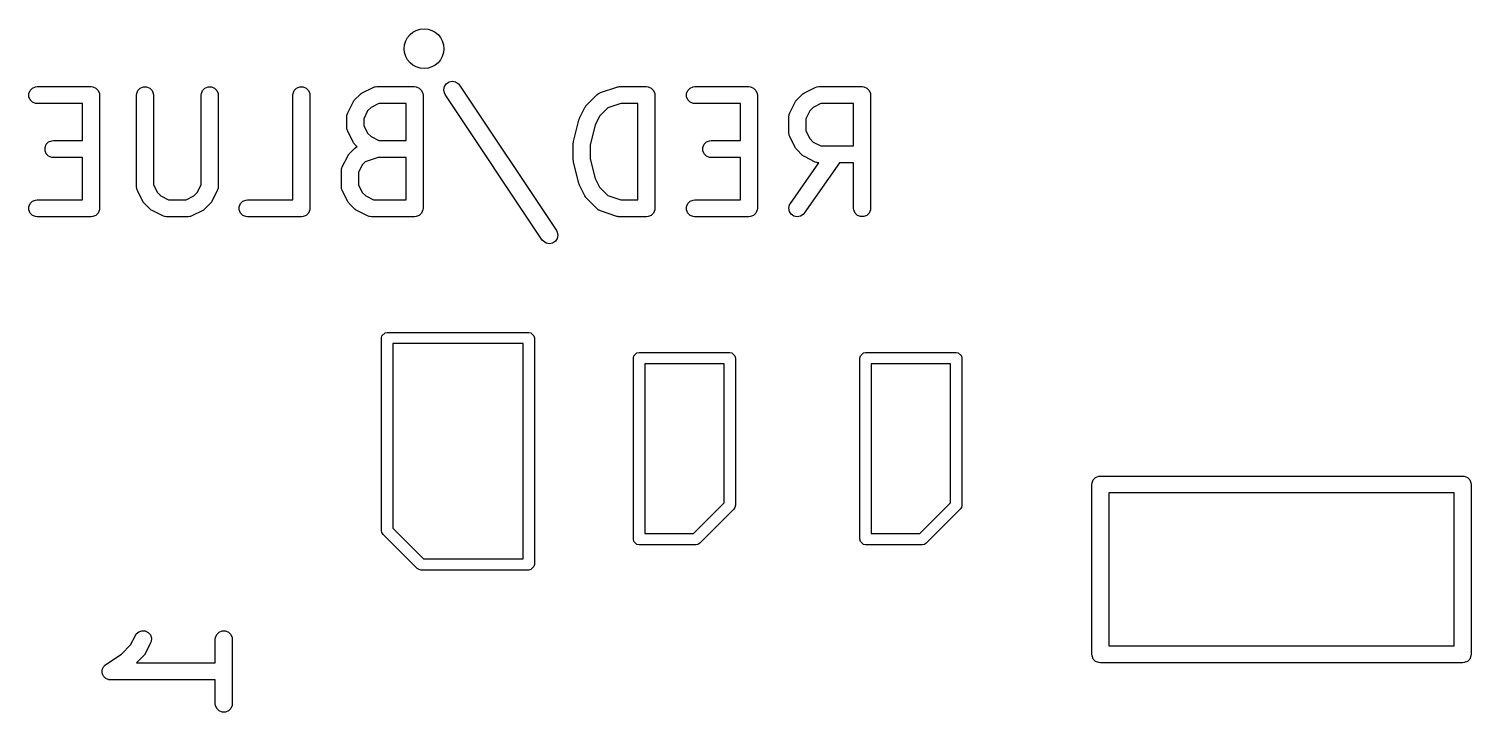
# Model space of a CAD drawing. Extents: x 4.89 to 6.91, y -4.14 to -2.94.
# Drawn here: x 4.9 to 5.401, y -3.18 to -2.943 of the extents above; entities that cross this region are included whole.
import ezdxf

# ---------------------------------------------------------------- set-up
doc = ezdxf.new("R2010")
doc.units = 0
doc.header["$MEASUREMENT"] = 0
doc.layers.add('BLACK', color=7, linetype='CONTINUOUS')

msp = doc.modelspace()

# ---------------------------------------------------------------- linework, layer by layer
at = {"layer": 'BLACK', "linetype": 'CONTINUOUS'}
for p, q in [((4.90016, -2.96417), (4.90097, -2.96335)), ((4.90097, -2.96335), (4.90204, -2.96291)), ((4.90204, -2.96291), (4.90261, -2.96286)), ((4.90261, -2.96286), (4.92136, -2.96286)), ((4.92136, -2.96286), (4.92194, -2.96291)), ((4.92194, -2.96291), (4.923, -2.96335)), ((4.923, -2.96335), (4.92381, -2.96417)), ((4.93765, -2.96417), (4.93847, -2.96335)), ((4.93847, -2.96335), (4.93953, -2.96291)), ((4.93953, -2.96291), (4.94068, -2.96291)), ((4.94068, -2.96291), (4.94175, -2.96335)), ((4.94175, -2.96335), (4.94256, -2.96417)), ((4.96015, -2.96417), (4.96096, -2.96335)), ((4.96096, -2.96335), (4.96203, -2.96291)), ((4.96203, -2.96291), (4.96318, -2.96291)), ((4.96318, -2.96291), (4.96424, -2.96335)), ((4.96424, -2.96335), (4.96506, -2.96417)), ((4.99202, -2.96417), (4.99283, -2.96335)), ((4.99283, -2.96335), (4.9939, -2.96291)), ((4.9939, -2.96291), (4.99505, -2.96291)), ((4.99505, -2.96291), (4.99612, -2.96335)), ((4.99612, -2.96335), (4.99693, -2.96417)), ((5.01565, -2.96504), (5.0194, -2.96317)), ((5.0194, -2.96317), (5.01994, -2.96296)), ((5.01994, -2.96296), (5.02005, -2.96295)), ((5.02005, -2.96295), (5.02015, -2.96291)), ((5.02015, -2.96291), (5.02072, -2.96286)), ((5.02072, -2.96286), (5.03385, -2.96286)), ((5.03385, -2.96286), (5.03442, -2.96291)), ((5.03442, -2.96291), (5.03549, -2.96335)), ((5.03549, -2.96335), (5.0363, -2.96417)), ((5.04402, -2.96393), (5.04424, -2.9628)), ((5.04424, -2.96506), (5.04402, -2.96393)), ((5.04424, -2.9628), (5.04488, -2.96184)), ((5.04488, -2.96184), (5.04584, -2.9612)), ((5.04584, -2.9612), (5.04697, -2.96098)), ((5.04697, -2.96098), (5.0481, -2.96121)), ((5.0481, -2.96121), (5.04906, -2.96185)), ((5.04906, -2.96185), (5.04943, -2.9623)), ((5.04943, -2.9623), (5.08317, -3.01291)), ((5.09853, -2.96488), (5.10415, -2.96301)), ((5.10415, -2.96301), (5.10444, -2.96294)), ((5.10444, -2.96294), (5.10451, -2.96291)), ((5.10451, -2.96291), (5.10461, -2.9629)), ((5.10461, -2.9629), (5.10472, -2.96288)), ((5.10472, -2.96288), (5.10479, -2.96288)), ((5.10479, -2.96288), (5.10509, -2.96286)), ((5.10509, -2.96286), (5.11446, -2.96286)), ((5.11446, -2.96286), (5.11504, -2.96291)), ((5.11504, -2.96291), (5.1161, -2.96335)), ((5.1161, -2.96335), (5.11692, -2.96417)), ((5.12888, -2.96417), (5.12969, -2.96335)), ((5.12969, -2.96335), (5.13076, -2.96291)), ((5.13076, -2.96291), (5.13133, -2.96286)), ((5.13133, -2.96286), (5.15008, -2.96286)), ((5.15008, -2.96286), (5.15066, -2.96291)), ((5.15066, -2.96291), (5.15172, -2.96335)), ((5.15172, -2.96335), (5.15254, -2.96417)), ((5.16938, -2.96504), (5.17313, -2.96317)), ((5.17313, -2.96317), (5.17367, -2.96296)), ((5.17367, -2.96296), (5.17378, -2.96295)), ((5.17378, -2.96295), (5.17388, -2.96291)), ((5.17388, -2.96291), (5.17445, -2.96286)), ((5.17445, -2.96286), (5.18945, -2.96286)), ((5.18945, -2.96286), (5.19003, -2.96291)), ((5.19003, -2.96291), (5.19109, -2.96335)), ((5.19109, -2.96335), (5.19191, -2.96417)), ((4.89972, -2.96523), (4.90016, -2.96417)), ((4.89972, -2.96638), (4.89972, -2.96523)), ((4.90016, -2.96745), (4.89972, -2.96638)), ((4.90097, -2.96826), (4.90016, -2.96745)), ((4.90204, -2.9687), (4.90097, -2.96826)), ((4.90261, -2.96876), (4.90204, -2.9687)), ((4.91841, -2.96876), (4.90261, -2.96876)), ((4.91841, -2.9816), (4.91841, -2.96876)), ((4.92381, -2.96417), (4.92426, -2.96523)), ((4.92426, -2.96523), (4.92431, -2.96581)), ((4.92431, -2.96581), (4.92431, -3.00518)), ((4.93715, -2.96581), (4.93721, -2.96523)), ((4.93715, -2.99768), (4.93715, -2.96581)), ((4.93721, -2.96523), (4.93765, -2.96417)), ((4.94256, -2.96417), (4.943, -2.96523)), ((4.943, -2.96523), (4.94306, -2.96581)), ((4.94306, -2.96581), (4.94306, -2.99698)), ((4.95965, -2.96581), (4.95971, -2.96523)), ((4.95965, -2.99698), (4.95965, -2.96581)), ((4.95971, -2.96523), (4.96015, -2.96417)), ((4.96506, -2.96417), (4.9655, -2.96523)), ((4.9655, -2.96523), (4.96556, -2.96581)), ((4.96556, -2.96581), (4.96556, -2.99768)), ((4.99152, -2.96581), (4.99158, -2.96523)), ((4.99152, -3.00223), (4.99152, -2.96581)), ((4.99158, -2.96523), (4.99202, -2.96417)), ((4.99693, -2.96417), (4.99737, -2.96523)), ((4.99737, -2.96523), (4.99743, -2.96581)), ((4.99743, -2.96581), (4.99743, -3.00518)), ((5.01058, -2.97199), (5.01246, -2.96824)), ((5.01246, -2.96824), (5.01261, -2.96799)), ((5.01261, -2.96799), (5.01264, -2.96792)), ((5.01264, -2.96792), (5.01271, -2.96784)), ((5.01271, -2.96784), (5.01276, -2.96775)), ((5.01276, -2.96775), (5.01282, -2.9677)), ((5.01282, -2.9677), (5.01301, -2.96747)), ((5.01301, -2.96747), (5.01488, -2.96559)), ((5.01488, -2.96559), (5.01511, -2.96541)), ((5.01511, -2.96541), (5.01516, -2.96535)), ((5.01516, -2.96535), (5.01525, -2.96529)), ((5.01525, -2.96529), (5.01533, -2.96523)), ((5.01533, -2.96523), (5.0154, -2.9652)), ((5.0154, -2.9652), (5.01565, -2.96504)), ((5.02142, -2.96876), (5.01872, -2.97011)), ((5.03089, -2.96876), (5.02142, -2.96876)), ((5.03089, -2.9816), (5.03089, -2.96876)), ((5.0363, -2.96417), (5.03674, -2.96523)), ((5.03674, -2.96523), (5.0368, -2.96581)), ((5.0368, -2.96581), (5.0368, -3.00518)), ((5.04451, -2.96557), (5.04424, -2.96506)), ((5.07826, -3.01619), (5.04451, -2.96557)), ((5.09362, -2.96934), (5.09737, -2.96559)), ((5.09737, -2.96559), (5.09782, -2.96523)), ((5.09782, -2.96523), (5.09792, -2.96519)), ((5.09792, -2.96519), (5.098, -2.96512)), ((5.098, -2.96512), (5.09853, -2.96488)), ((5.10557, -2.96876), (5.10106, -2.97026)), ((5.11151, -2.96876), (5.10557, -2.96876)), ((5.11151, -3.00223), (5.11151, -2.96876)), ((5.11692, -2.96417), (5.11736, -2.96523)), ((5.11736, -2.96523), (5.11741, -2.96581)), ((5.11741, -2.96581), (5.11741, -3.00518)), ((5.12844, -2.96523), (5.12888, -2.96417)), ((5.12844, -2.96638), (5.12844, -2.96523)), ((5.12888, -2.96745), (5.12844, -2.96638)), ((5.12969, -2.96826), (5.12888, -2.96745)), ((5.13076, -2.9687), (5.12969, -2.96826)), ((5.13133, -2.96876), (5.13076, -2.9687)), ((5.14713, -2.96876), (5.13133, -2.96876)), ((5.14713, -2.9816), (5.14713, -2.96876)), ((5.15254, -2.96417), (5.15298, -2.96523)), ((5.15298, -2.96523), (5.15303, -2.96581)), ((5.15303, -2.96581), (5.15303, -3.00518)), ((5.16431, -2.97199), (5.16619, -2.96824)), ((5.16619, -2.96824), (5.16634, -2.96799)), ((5.16634, -2.96799), (5.16637, -2.96792)), ((5.16637, -2.96792), (5.16644, -2.96784)), ((5.16644, -2.96784), (5.1665, -2.96775)), ((5.1665, -2.96775), (5.16655, -2.9677)), ((5.16655, -2.9677), (5.16674, -2.96747)), ((5.16674, -2.96747), (5.16862, -2.96559)), ((5.16862, -2.96559), (5.16884, -2.96541)), ((5.16884, -2.96541), (5.16889, -2.96535)), ((5.16889, -2.96535), (5.16898, -2.96529)), ((5.16898, -2.96529), (5.16906, -2.96523)), ((5.16906, -2.96523), (5.16913, -2.9652)), ((5.16913, -2.9652), (5.16938, -2.96504)), ((5.17515, -2.96876), (5.17245, -2.97011)), ((5.1865, -2.96876), (5.17515, -2.96876)), ((5.1865, -2.98348), (5.1865, -2.96876)), ((5.19191, -2.96417), (5.19235, -2.96523)), ((5.19235, -2.96523), (5.1924, -2.96581)), ((5.1924, -2.96581), (5.1924, -3.00518)), ((5.01027, -2.97331), (5.01033, -2.97273)), ((5.01027, -2.97706), (5.01027, -2.97331)), ((5.01033, -2.97273), (5.01037, -2.97263)), ((5.01037, -2.97253), (5.01058, -2.97199)), ((5.01037, -2.97263), (5.01037, -2.97253)), ((5.01752, -2.97131), (5.01618, -2.974)), ((5.01618, -2.974), (5.01618, -2.97636)), ((5.01872, -2.97011), (5.01752, -2.97131)), ((5.09108, -2.97416), (5.09117, -2.97392)), ((5.09117, -2.97392), (5.09118, -2.9739)), ((5.09118, -2.9739), (5.0912, -2.97386)), ((5.0912, -2.97386), (5.09307, -2.97011)), ((5.09307, -2.97011), (5.09323, -2.96986)), ((5.09323, -2.96986), (5.09326, -2.96979)), ((5.09326, -2.96979), (5.09332, -2.96971)), ((5.09332, -2.96971), (5.09338, -2.96962)), ((5.09338, -2.96962), (5.09344, -2.96957)), ((5.09344, -2.96957), (5.09362, -2.96934)), ((5.09814, -2.97318), (5.09662, -2.97621)), ((5.10106, -2.97026), (5.09814, -2.97318)), ((5.164, -2.97331), (5.16406, -2.97273)), ((5.164, -2.97893), (5.164, -2.97331)), ((5.16406, -2.97273), (5.1641, -2.97263)), ((5.1641, -2.97263), (5.16411, -2.97253)), ((5.16411, -2.97253), (5.16431, -2.97199)), ((5.17125, -2.97131), (5.16991, -2.974)), ((5.16991, -2.974), (5.16991, -2.97823)), ((5.17245, -2.97011), (5.17125, -2.97131)), ((5.01033, -2.97763), (5.01027, -2.97706)), ((5.01037, -2.97773), (5.01033, -2.97763)), ((5.01037, -2.97784), (5.01037, -2.97773)), ((5.01058, -2.97838), (5.01037, -2.97784)), ((5.01246, -2.98213), (5.01058, -2.97838)), ((5.01618, -2.97636), (5.01752, -2.97906)), ((5.01752, -2.97906), (5.01872, -2.98025)), ((5.0891, -2.98196), (5.09097, -2.97447)), ((5.09097, -2.97447), (5.09099, -2.97442)), ((5.09099, -2.9744), (5.09108, -2.97416)), ((5.09099, -2.97442), (5.09099, -2.9744)), ((5.09662, -2.97621), (5.09492, -2.98304)), ((5.16406, -2.97951), (5.164, -2.97893)), ((5.16991, -2.97823), (5.17125, -2.98093)), ((4.90534, -2.98398), (4.90578, -2.98291)), ((4.90534, -2.98513), (4.90534, -2.98398)), ((4.90578, -2.98291), (4.9066, -2.9821)), ((4.9066, -2.9821), (4.90766, -2.98166)), ((4.90766, -2.98166), (4.90824, -2.9816)), ((4.90824, -2.9816), (4.91841, -2.9816)), ((5.01261, -2.98237), (5.01246, -2.98213)), ((5.01264, -2.98245), (5.01261, -2.98237)), ((5.01271, -2.98253), (5.01264, -2.98245)), ((5.01276, -2.98262), (5.01271, -2.98253)), ((5.01282, -2.98267), (5.01276, -2.98262)), ((5.01301, -2.98289), (5.01282, -2.98267)), ((5.01387, -2.98376), (5.01301, -2.98289)), ((5.01301, -2.98434), (5.01346, -2.98398)), ((5.01346, -2.98398), (5.01355, -2.98393)), ((5.01355, -2.98393), (5.01364, -2.98386)), ((5.01364, -2.98386), (5.01387, -2.98376)), ((5.01872, -2.98025), (5.02142, -2.9816)), ((5.02142, -2.9816), (5.03089, -2.9816)), ((5.08901, -2.98254), (5.08905, -2.98232)), ((5.08902, -2.98258), (5.08901, -2.98254)), ((5.08901, -2.98268), (5.08902, -2.98258)), ((5.08901, -2.9883), (5.08901, -2.98268)), ((5.08905, -2.98232), (5.08907, -2.9821)), ((5.08907, -2.9821), (5.08908, -2.98206)), ((5.08908, -2.98206), (5.0891, -2.98196)), ((5.09492, -2.98304), (5.09492, -2.98794)), ((5.13406, -2.98398), (5.1345, -2.98291)), ((5.13406, -2.98513), (5.13406, -2.98398)), ((5.1345, -2.98291), (5.13532, -2.9821)), ((5.13532, -2.9821), (5.13638, -2.98166)), ((5.13638, -2.98166), (5.13696, -2.9816)), ((5.13696, -2.9816), (5.14713, -2.9816)), ((5.1641, -2.97961), (5.16406, -2.97951)), ((5.16411, -2.97971), (5.1641, -2.97961)), ((5.16431, -2.98025), (5.16411, -2.97971)), ((5.16619, -2.984), (5.16431, -2.98025)), ((5.16634, -2.98425), (5.16619, -2.984)), ((5.17125, -2.98093), (5.17245, -2.98213)), ((5.17245, -2.98213), (5.17515, -2.98348)), ((5.17515, -2.98348), (5.1865, -2.98348)), ((4.90578, -2.9862), (4.90534, -2.98513)), ((4.9066, -2.98701), (4.90578, -2.9862)), ((4.90766, -2.98745), (4.9066, -2.98701)), ((4.90824, -2.98751), (4.90766, -2.98745)), ((4.91841, -2.98751), (4.90824, -2.98751)), ((4.91841, -3.00223), (4.91841, -2.98751)), ((5.00871, -2.99073), (5.01058, -2.98698)), ((5.01058, -2.98698), (5.01074, -2.98674)), ((5.01074, -2.98674), (5.01077, -2.98666)), ((5.01077, -2.98666), (5.01083, -2.98658)), ((5.01083, -2.98658), (5.01089, -2.98649)), ((5.01089, -2.98649), (5.01095, -2.98644)), ((5.01095, -2.98644), (5.01113, -2.98622)), ((5.01113, -2.98622), (5.01301, -2.98434)), ((5.01669, -2.98901), (5.01565, -2.99005)), ((5.0212, -2.98751), (5.01669, -2.98901)), ((5.03089, -2.98751), (5.0212, -2.98751)), ((5.03089, -3.00223), (5.03089, -2.98751)), ((5.08902, -2.98841), (5.08901, -2.9883)), ((5.08901, -2.98845), (5.08902, -2.98841)), ((5.08905, -2.98866), (5.08901, -2.98845)), ((5.08907, -2.98888), (5.08905, -2.98866)), ((5.08908, -2.98892), (5.08907, -2.98888)), ((5.0891, -2.98902), (5.08908, -2.98892)), ((5.09097, -2.99652), (5.0891, -2.98902)), ((5.09492, -2.98794), (5.09662, -2.99477)), ((5.1345, -2.9862), (5.13406, -2.98513)), ((5.13532, -2.98701), (5.1345, -2.9862)), ((5.13638, -2.98745), (5.13532, -2.98701)), ((5.13696, -2.98751), (5.13638, -2.98745)), ((5.14713, -2.98751), (5.13696, -2.98751)), ((5.14713, -3.00223), (5.14713, -2.98751)), ((5.16637, -2.98432), (5.16634, -2.98425)), ((5.16644, -2.9844), (5.16637, -2.98432)), ((5.1665, -2.98449), (5.16644, -2.9844)), ((5.16655, -2.98454), (5.1665, -2.98449)), ((5.16674, -2.98477), (5.16655, -2.98454)), ((5.16862, -2.98664), (5.16674, -2.98477)), ((5.16884, -2.98683), (5.16862, -2.98664)), ((5.16889, -2.98689), (5.16884, -2.98683)), ((5.16898, -2.98694), (5.16889, -2.98689)), ((5.16906, -2.98701), (5.16898, -2.98694)), ((5.16913, -2.98704), (5.16906, -2.98701)), ((5.16938, -2.9872), (5.16913, -2.98704)), ((5.17313, -2.98907), (5.16938, -2.9872)), ((5.17367, -2.98928), (5.17313, -2.98907)), ((5.0084, -2.99205), (5.00845, -2.99148)), ((5.0084, -2.99768), (5.0084, -2.99205)), ((5.00845, -2.99148), (5.00849, -2.99138)), ((5.00849, -2.99138), (5.0085, -2.99127)), ((5.0085, -2.99127), (5.00871, -2.99073)), ((5.01565, -2.99005), (5.0143, -2.99275)), ((5.0143, -2.99275), (5.0143, -2.99698)), ((5.16453, -3.00348), (5.17441, -2.98938)), ((5.18161, -2.98938), (5.16937, -3.00687)), ((5.17378, -2.98929), (5.17367, -2.98928)), ((5.17388, -2.98933), (5.17378, -2.98929)), ((5.17441, -2.98938), (5.17388, -2.98933)), ((5.1865, -2.98938), (5.18161, -2.98938)), ((5.1865, -3.00518), (5.1865, -2.98938)), ((4.93721, -2.99825), (4.93715, -2.99768)), ((4.93725, -2.99835), (4.93721, -2.99825)), ((4.93726, -2.99846), (4.93725, -2.99835)), ((4.93747, -2.999), (4.93726, -2.99846)), ((4.93934, -3.00275), (4.93747, -2.999)), ((4.94306, -2.99698), (4.94441, -2.99968)), ((4.9583, -2.99968), (4.95965, -2.99698)), ((4.96525, -2.999), (4.96337, -3.00275)), ((4.96545, -2.99846), (4.96525, -2.999)), ((4.96546, -2.99835), (4.96545, -2.99846)), ((4.9655, -2.99825), (4.96546, -2.99835)), ((4.96556, -2.99768), (4.9655, -2.99825)), ((5.00845, -2.99825), (5.0084, -2.99768)), ((5.00849, -2.99835), (5.00845, -2.99825)), ((5.0085, -2.99846), (5.00849, -2.99835)), ((5.00871, -2.999), (5.0085, -2.99846)), ((5.01058, -3.00275), (5.00871, -2.999)), ((5.0143, -2.99698), (5.01565, -2.99968)), ((5.09099, -2.99656), (5.09097, -2.99652)), ((5.09099, -2.99658), (5.09099, -2.99656)), ((5.09108, -2.99682), (5.09099, -2.99658)), ((5.09117, -2.99707), (5.09108, -2.99682)), ((5.09118, -2.99708), (5.09117, -2.99707)), ((5.0912, -2.99712), (5.09118, -2.99708)), ((5.09307, -3.00087), (5.0912, -2.99712)), ((5.09662, -2.99477), (5.09814, -2.9978)), ((5.09814, -2.9978), (5.10106, -3.00072)), ((4.89972, -3.0046), (4.90016, -3.00354)), ((4.90016, -3.00354), (4.90097, -3.00272)), ((4.90097, -3.00272), (4.90204, -3.00228)), ((4.90204, -3.00228), (4.90261, -3.00223)), ((4.90261, -3.00223), (4.91841, -3.00223)), ((4.9395, -3.003), (4.93934, -3.00275)), ((4.93953, -3.00307), (4.9395, -3.003)), ((4.93959, -3.00315), (4.93953, -3.00307)), ((4.93965, -3.00324), (4.93959, -3.00315)), ((4.93971, -3.00329), (4.93965, -3.00324)), ((4.93989, -3.00352), (4.93971, -3.00329)), ((4.94177, -3.00539), (4.93989, -3.00352)), ((4.94441, -2.99968), (4.94561, -3.00088)), ((4.94561, -3.00088), (4.9483, -3.00223)), ((4.9483, -3.00223), (4.95441, -3.00223)), ((4.95441, -3.00223), (4.95711, -3.00088)), ((4.95711, -3.00088), (4.9583, -2.99968)), ((4.96282, -3.00352), (4.96094, -3.00539)), ((4.963, -3.00329), (4.96282, -3.00352)), ((4.96306, -3.00324), (4.963, -3.00329)), ((4.96312, -3.00315), (4.96306, -3.00324)), ((4.96318, -3.00307), (4.96312, -3.00315)), ((4.96321, -3.003), (4.96318, -3.00307)), ((4.96337, -3.00275), (4.96321, -3.003)), ((4.97283, -3.0046), (4.97327, -3.00354)), ((4.97327, -3.00354), (4.97409, -3.00272)), ((4.97409, -3.00272), (4.97515, -3.00228)), ((4.97515, -3.00228), (4.97573, -3.00223)), ((4.97573, -3.00223), (4.99152, -3.00223)), ((5.01074, -3.003), (5.01058, -3.00275)), ((5.01077, -3.00307), (5.01074, -3.003)), ((5.01083, -3.00315), (5.01077, -3.00307)), ((5.01089, -3.00324), (5.01083, -3.00315)), ((5.01095, -3.00329), (5.01089, -3.00324)), ((5.01113, -3.00352), (5.01095, -3.00329)), ((5.01301, -3.00539), (5.01113, -3.00352)), ((5.01565, -2.99968), (5.01685, -3.00088)), ((5.01685, -3.00088), (5.01954, -3.00223)), ((5.01954, -3.00223), (5.03089, -3.00223)), ((5.09323, -3.00112), (5.09307, -3.00087)), ((5.09326, -3.00119), (5.09323, -3.00112)), ((5.09332, -3.00128), (5.09326, -3.00119)), ((5.09338, -3.00136), (5.09332, -3.00128)), ((5.09344, -3.00142), (5.09338, -3.00136)), ((5.09362, -3.00164), (5.09344, -3.00142)), ((5.09737, -3.00539), (5.09362, -3.00164)), ((5.10106, -3.00072), (5.10557, -3.00223)), ((5.10557, -3.00223), (5.11151, -3.00223)), ((5.12844, -3.0046), (5.12888, -3.00354)), ((5.12888, -3.00354), (5.12969, -3.00272)), ((5.12969, -3.00272), (5.13076, -3.00228)), ((5.13076, -3.00228), (5.13133, -3.00223)), ((5.13133, -3.00223), (5.14713, -3.00223)), ((5.164, -3.00511), (5.16425, -3.00399)), ((5.16425, -3.00399), (5.16453, -3.00348)), ((4.89972, -3.00575), (4.89972, -3.0046)), ((4.90016, -3.00682), (4.89972, -3.00575)), ((4.90097, -3.00763), (4.90016, -3.00682)), ((4.90204, -3.00807), (4.90097, -3.00763)), ((4.90261, -3.00813), (4.90204, -3.00807)), ((4.92136, -3.00813), (4.90261, -3.00813)), ((4.92194, -3.00807), (4.92136, -3.00813)), ((4.923, -3.00763), (4.92194, -3.00807)), ((4.92381, -3.00682), (4.923, -3.00763)), ((4.92426, -3.00575), (4.92381, -3.00682)), ((4.92431, -3.00518), (4.92426, -3.00575)), ((4.94199, -3.00558), (4.94177, -3.00539)), ((4.94205, -3.00564), (4.94199, -3.00558)), ((4.94213, -3.00569), (4.94205, -3.00564)), ((4.94222, -3.00576), (4.94213, -3.00569)), ((4.94229, -3.00579), (4.94222, -3.00576)), ((4.94254, -3.00594), (4.94229, -3.00579)), ((4.94629, -3.00782), (4.94254, -3.00594)), ((4.94683, -3.00803), (4.94629, -3.00782)), ((4.94693, -3.00803), (4.94683, -3.00803)), ((4.94703, -3.00807), (4.94693, -3.00803)), ((4.94761, -3.00813), (4.94703, -3.00807)), ((4.9551, -3.00813), (4.94761, -3.00813)), ((4.95568, -3.00807), (4.9551, -3.00813)), ((4.95578, -3.00803), (4.95568, -3.00807)), ((4.95588, -3.00803), (4.95578, -3.00803)), ((4.95643, -3.00782), (4.95588, -3.00803)), ((4.96017, -3.00594), (4.95643, -3.00782)), ((4.96042, -3.00579), (4.96017, -3.00594)), ((4.96049, -3.00576), (4.96042, -3.00579)), ((4.96058, -3.00569), (4.96049, -3.00576)), ((4.96066, -3.00564), (4.96058, -3.00569)), ((4.96072, -3.00558), (4.96066, -3.00564)), ((4.96094, -3.00539), (4.96072, -3.00558)), ((4.97283, -3.00575), (4.97283, -3.0046)), ((4.97327, -3.00682), (4.97283, -3.00575)), ((4.97409, -3.00763), (4.97327, -3.00682)), ((4.97515, -3.00807), (4.97409, -3.00763)), ((4.97573, -3.00813), (4.97515, -3.00807)), ((4.99448, -3.00813), (4.97573, -3.00813)), ((4.99505, -3.00807), (4.99448, -3.00813)), ((4.99612, -3.00763), (4.99505, -3.00807)), ((4.99693, -3.00682), (4.99612, -3.00763)), ((4.99737, -3.00575), (4.99693, -3.00682)), ((4.99743, -3.00518), (4.99737, -3.00575)), ((5.01324, -3.00558), (5.01301, -3.00539)), ((5.01329, -3.00564), (5.01324, -3.00558)), ((5.01338, -3.00569), (5.01329, -3.00564)), ((5.01346, -3.00576), (5.01338, -3.00569)), ((5.01353, -3.00579), (5.01346, -3.00576)), ((5.01378, -3.00594), (5.01353, -3.00579)), ((5.01753, -3.00782), (5.01378, -3.00594)), ((5.01807, -3.00803), (5.01753, -3.00782)), ((5.01817, -3.00803), (5.01807, -3.00803)), ((5.01827, -3.00807), (5.01817, -3.00803)), ((5.01885, -3.00813), (5.01827, -3.00807)), ((5.03385, -3.00813), (5.01885, -3.00813)), ((5.03442, -3.00807), (5.03385, -3.00813)), ((5.03549, -3.00763), (5.03442, -3.00807)), ((5.0363, -3.00682), (5.03549, -3.00763)), ((5.03674, -3.00575), (5.0363, -3.00682)), ((5.0368, -3.00518), (5.03674, -3.00575)), ((5.09782, -3.00576), (5.09737, -3.00539)), ((5.09792, -3.0058), (5.09782, -3.00576)), ((5.098, -3.00587), (5.09792, -3.0058)), ((5.09853, -3.0061), (5.098, -3.00587)), ((5.10415, -3.00798), (5.09853, -3.0061)), ((5.10444, -3.00804), (5.10415, -3.00798)), ((5.10451, -3.00807), (5.10444, -3.00804)), ((5.10461, -3.00808), (5.10451, -3.00807)), ((5.10472, -3.00811), (5.10461, -3.00808)), ((5.10479, -3.0081), (5.10472, -3.00811)), ((5.10509, -3.00813), (5.10479, -3.0081)), ((5.11446, -3.00813), (5.10509, -3.00813)), ((5.11504, -3.00807), (5.11446, -3.00813)), ((5.1161, -3.00763), (5.11504, -3.00807)), ((5.11692, -3.00682), (5.1161, -3.00763)), ((5.11736, -3.00575), (5.11692, -3.00682)), ((5.11741, -3.00518), (5.11736, -3.00575)), ((5.12844, -3.00575), (5.12844, -3.0046)), ((5.12888, -3.00682), (5.12844, -3.00575)), ((5.12969, -3.00763), (5.12888, -3.00682)), ((5.13076, -3.00807), (5.12969, -3.00763)), ((5.13133, -3.00813), (5.13076, -3.00807)), ((5.15008, -3.00813), (5.13133, -3.00813)), ((5.15066, -3.00807), (5.15008, -3.00813)), ((5.15172, -3.00763), (5.15066, -3.00807)), ((5.15254, -3.00682), (5.15172, -3.00763)), ((5.15298, -3.00575), (5.15254, -3.00682)), ((5.15303, -3.00518), (5.15298, -3.00575)), ((5.1642, -3.00625), (5.164, -3.00511)), ((5.16482, -3.00722), (5.1642, -3.00625)), ((5.16576, -3.00788), (5.16482, -3.00722)), ((5.16689, -3.00813), (5.16576, -3.00788)), ((5.16802, -3.00793), (5.16689, -3.00813)), ((5.169, -3.00731), (5.16802, -3.00793)), ((5.16937, -3.00687), (5.169, -3.00731)), ((5.18655, -3.00575), (5.1865, -3.00518)), ((5.187, -3.00682), (5.18655, -3.00575)), ((5.18781, -3.00763), (5.187, -3.00682)), ((5.18887, -3.00807), (5.18781, -3.00763)), ((5.19003, -3.00807), (5.18887, -3.00807)), ((5.19109, -3.00763), (5.19003, -3.00807)), ((5.19191, -3.00682), (5.19109, -3.00763)), ((5.19235, -3.00575), (5.19191, -3.00682)), ((5.1924, -3.00518), (5.19235, -3.00575)), ((5.08317, -3.01291), (5.08344, -3.01342)), ((5.08344, -3.01342), (5.08367, -3.01455)), ((5.07862, -3.01664), (5.07826, -3.01619)), ((5.07958, -3.01728), (5.07862, -3.01664)), ((5.08071, -3.0175), (5.07958, -3.01728)), ((5.08184, -3.01728), (5.08071, -3.0175)), ((5.0828, -3.01664), (5.08184, -3.01728)), ((5.08344, -3.01568), (5.0828, -3.01664)), ((5.08367, -3.01455), (5.08344, -3.01568)), ((5.02251, -3.04951), (5.02358, -3.04845)), ((5.02358, -3.04845), (5.02433, -3.0483)), ((5.02433, -3.0483), (5.07354, -3.0483)), ((5.07354, -3.0483), (5.0743, -3.04845)), ((5.0743, -3.04845), (5.07536, -3.04951)), ((5.02236, -3.05026), (5.02251, -3.04951)), ((5.02236, -3.11719), (5.02236, -3.05026)), ((5.0263, -3.05223), (5.0263, -3.11638)), ((5.07157, -3.05223), (5.0263, -3.05223)), ((5.07157, -3.12704), (5.07157, -3.05223)), ((5.07536, -3.04951), (5.07551, -3.05026)), ((5.07551, -3.05026), (5.07551, -3.129)), ((5.10996, -3.05725), (5.11011, -3.0565)), ((5.10996, -3.12024), (5.10996, -3.05725)), ((5.11011, -3.0565), (5.11118, -3.05543)), ((5.11118, -3.05543), (5.11193, -3.05528)), ((5.11193, -3.05528), (5.14343, -3.05528)), ((5.1139, -3.05922), (5.1139, -3.11828)), ((5.14146, -3.05922), (5.1139, -3.05922)), ((5.14146, -3.10762), (5.14146, -3.05922)), ((5.14343, -3.05528), (5.14418, -3.05543)), ((5.14418, -3.05543), (5.14524, -3.0565)), ((5.14524, -3.0565), (5.14539, -3.05725)), ((5.14539, -3.05725), (5.14539, -3.10843)), ((5.1887, -3.05725), (5.18885, -3.0565)), ((5.1887, -3.12024), (5.1887, -3.05725)), ((5.18885, -3.0565), (5.18992, -3.05543)), ((5.18992, -3.05543), (5.19067, -3.05528)), ((5.19067, -3.05528), (5.22217, -3.05528)), ((5.19264, -3.05922), (5.19264, -3.11828)), ((5.2202, -3.05922), (5.19264, -3.05922)), ((5.2202, -3.10762), (5.2202, -3.05922)), ((5.22217, -3.05528), (5.22292, -3.05543)), ((5.22292, -3.05543), (5.22398, -3.0565)), ((5.22398, -3.0565), (5.22413, -3.05725)), ((5.22413, -3.05725), (5.22413, -3.10843)), ((5.26985, -3.09958), (5.27067, -3.09877)), ((5.27067, -3.09877), (5.27173, -3.09832)), ((5.27173, -3.09832), (5.27231, -3.09827)), ((5.27231, -3.09827), (5.39829, -3.09827)), ((5.39829, -3.09827), (5.39887, -3.09832)), ((5.39887, -3.09832), (5.39993, -3.09877)), ((5.39993, -3.09877), (5.40075, -3.09958)), ((5.26935, -3.10122), (5.26941, -3.10064)), ((5.26935, -3.16028), (5.26935, -3.10122)), ((5.26941, -3.10064), (5.26985, -3.09958)), ((5.27526, -3.10417), (5.27526, -3.15732)), ((5.39534, -3.10417), (5.27526, -3.10417)), ((5.39534, -3.15732), (5.39534, -3.10417)), ((5.40075, -3.09958), (5.40119, -3.10064)), ((5.40119, -3.10064), (5.40124, -3.10122)), ((5.40124, -3.10122), (5.40124, -3.16028)), ((5.1308, -3.11828), (5.14146, -3.10762)), ((5.14524, -3.10919), (5.14482, -3.10982)), ((5.14539, -3.10843), (5.14524, -3.10919)), ((5.20954, -3.11828), (5.2202, -3.10762)), ((5.22398, -3.10919), (5.22356, -3.10982)), ((5.22413, -3.10843), (5.22398, -3.10919)), ((5.14482, -3.10982), (5.13301, -3.12164)), ((5.22356, -3.10982), (5.21175, -3.12164)), ((5.02251, -3.11795), (5.02236, -3.11719)), ((5.02294, -3.11858), (5.02251, -3.11795)), ((5.03475, -3.1304), (5.02294, -3.11858)), ((5.0263, -3.11638), (5.03696, -3.12704)), ((5.1139, -3.11828), (5.1308, -3.11828)), ((5.19264, -3.11828), (5.20954, -3.11828)), ((5.11011, -3.121), (5.10996, -3.12024)), ((5.11118, -3.12206), (5.11011, -3.121)), ((5.11193, -3.12221), (5.11118, -3.12206)), ((5.13161, -3.12221), (5.11193, -3.12221)), ((5.13237, -3.12206), (5.13161, -3.12221)), ((5.13301, -3.12164), (5.13237, -3.12206)), ((5.18885, -3.121), (5.1887, -3.12024)), ((5.18992, -3.12206), (5.18885, -3.121)), ((5.19067, -3.12221), (5.18992, -3.12206)), ((5.21035, -3.12221), (5.19067, -3.12221)), ((5.21111, -3.12206), (5.21035, -3.12221)), ((5.21175, -3.12164), (5.21111, -3.12206)), ((5.03696, -3.12704), (5.07157, -3.12704)), ((5.07551, -3.129), (5.07536, -3.12976)), ((5.03539, -3.13082), (5.03475, -3.1304)), ((5.03614, -3.13097), (5.03539, -3.13082)), ((5.07354, -3.13097), (5.03614, -3.13097)), ((5.0743, -3.13082), (5.07354, -3.13097)), ((5.07536, -3.12976), (5.0743, -3.13082)), ((4.93509, -3.157), (4.93675, -3.15368)), ((4.93675, -3.15368), (4.93706, -3.15319)), ((4.93706, -3.15319), (4.93793, -3.15243)), ((4.93793, -3.15243), (4.93902, -3.15207)), ((4.93902, -3.15207), (4.94017, -3.15215)), ((4.94017, -3.15215), (4.9412, -3.15266)), ((4.9412, -3.15266), (4.94196, -3.15353)), ((4.94196, -3.15353), (4.94232, -3.15463)), ((4.96456, -3.155), (4.96462, -3.15442)), ((4.96462, -3.15442), (4.96506, -3.15336)), ((4.96506, -3.15336), (4.96587, -3.15254)), ((4.96587, -3.15254), (4.96694, -3.1521)), ((4.96694, -3.1521), (4.96809, -3.1521)), ((4.96809, -3.1521), (4.96915, -3.15254)), ((4.96915, -3.15254), (4.96997, -3.15336)), ((4.96997, -3.15336), (4.97041, -3.15442)), ((4.97041, -3.15442), (4.97047, -3.155)), ((4.93189, -3.1602), (4.93509, -3.157)), ((4.94203, -3.15632), (4.94016, -3.16007)), ((4.94224, -3.15578), (4.94203, -3.15632)), ((4.94232, -3.15463), (4.94224, -3.15578)), ((4.96456, -3.16329), (4.96456, -3.155)), ((4.97047, -3.155), (4.97047, -3.17749)), ((5.27526, -3.15732), (5.39534, -3.15732)), ((4.92558, -3.16487), (4.92569, -3.1646)), ((4.92569, -3.1646), (4.92589, -3.1644)), ((4.92589, -3.1644), (4.92606, -3.16415)), ((4.92606, -3.16415), (4.9265, -3.16379)), ((4.9265, -3.16379), (4.93189, -3.1602)), ((4.9265, -3.16379), (4.9265, -3.16379)), ((4.9265, -3.16379), (4.9265, -3.16379)), ((4.9265, -3.16379), (4.9265, -3.16379)), ((4.9396, -3.16083), (4.93715, -3.16329)), ((4.93715, -3.16329), (4.96456, -3.16329)), ((4.93979, -3.16061), (4.9396, -3.16083)), ((4.93985, -3.16056), (4.93979, -3.16061)), ((4.9399, -3.16047), (4.93985, -3.16056)), ((4.93997, -3.16039), (4.9399, -3.16047)), ((4.94, -3.16031), (4.93997, -3.16039)), ((4.94016, -3.16007), (4.94, -3.16031)), ((5.26941, -3.16085), (5.26935, -3.16028)), ((5.26985, -3.16192), (5.26941, -3.16085)), ((5.27067, -3.16273), (5.26985, -3.16192)), ((5.27173, -3.16317), (5.27067, -3.16273)), ((5.27231, -3.16323), (5.27173, -3.16317)), ((5.39829, -3.16323), (5.27231, -3.16323)), ((5.39887, -3.16317), (5.39829, -3.16323)), ((5.39993, -3.16273), (5.39887, -3.16317)), ((5.40075, -3.16192), (5.39993, -3.16273)), ((5.40119, -3.16085), (5.40075, -3.16192)), ((5.40124, -3.16028), (5.40119, -3.16085)), ((4.92519, -3.16624), (4.92525, -3.16596)), ((4.92525, -3.16653), (4.92519, -3.16624)), ((4.92525, -3.16567), (4.92536, -3.1654)), ((4.92525, -3.16596), (4.92525, -3.16567)), ((4.92525, -3.16682), (4.92525, -3.16653)), ((4.92536, -3.16709), (4.92525, -3.16682)), ((4.92536, -3.1654), (4.92542, -3.16511)), ((4.92541, -3.16737), (4.92536, -3.16709)), ((4.92558, -3.16762), (4.92541, -3.16737)), ((4.92542, -3.16511), (4.92558, -3.16487)), ((4.92569, -3.16789), (4.92558, -3.16762)), ((4.92589, -3.16809), (4.92569, -3.16789)), ((4.92605, -3.16833), (4.92589, -3.16809)), ((4.9263, -3.16849), (4.92605, -3.16833)), ((4.9265, -3.1687), (4.9263, -3.16849)), ((4.92677, -3.16881), (4.9265, -3.1687)), ((4.92701, -3.16897), (4.92677, -3.16881)), ((4.9273, -3.16903), (4.92701, -3.16897)), ((4.92757, -3.16914), (4.9273, -3.16903)), ((4.92814, -3.1692), (4.92757, -3.16914)), ((4.96456, -3.1692), (4.92814, -3.1692)), ((4.92814, -3.1692), (4.92814, -3.1692)), ((4.92814, -3.1692), (4.92814, -3.1692)), ((4.92814, -3.1692), (4.92814, -3.1692)), ((4.96456, -3.17749), (4.96456, -3.1692)), ((4.96462, -3.17807), (4.96456, -3.17749)), ((4.96506, -3.17913), (4.96462, -3.17807)), ((4.96587, -3.17995), (4.96506, -3.17913)), ((4.96997, -3.17913), (4.96915, -3.17995)), ((4.97041, -3.17807), (4.96997, -3.17913)), ((4.97047, -3.17749), (4.97041, -3.17807)), ((4.96694, -3.18039), (4.96587, -3.17995)), ((4.96809, -3.18039), (4.96694, -3.18039)), ((4.96915, -3.17995), (4.96809, -3.18039))]:
    msp.add_line(p, q, dxfattribs=at)
at = {"layer": 'BLACK'}
msp.add_circle((5.03713, -2.94965), 0.00689, dxfattribs=at)
msp.add_circle((5.03713, -2.94965), 0.00689, dxfattribs=at)

doc.saveas('drawing.dxf')
